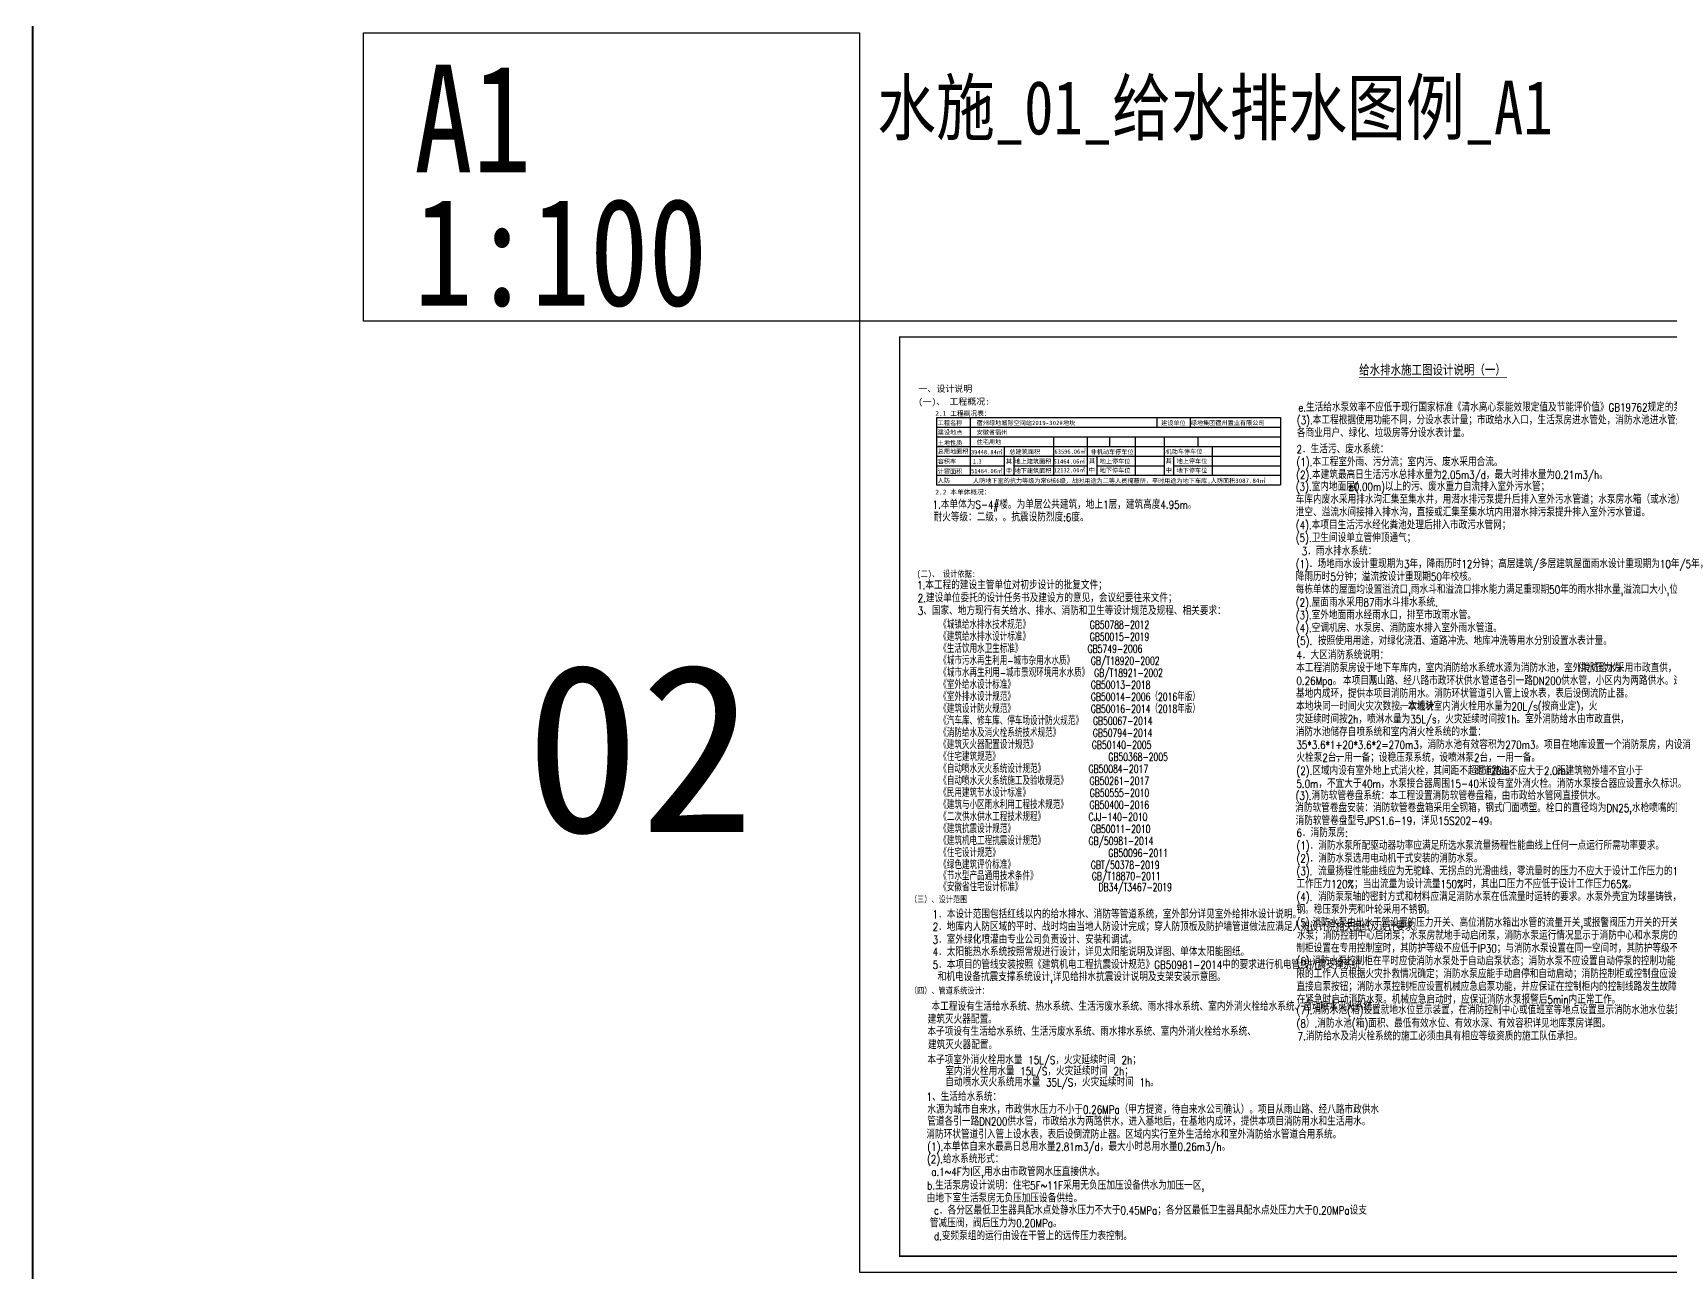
# Model space of a CAD drawing. Extents: x 1725261 to 1937680, y 860327 to 1571294.
# Drawn here: x 1739683 to 1841979, y 1357317 to 1434717 of the extents above; entities that cross this region are included whole.
import ezdxf

# ---------------------------------------------------------------- set-up
doc = ezdxf.new("R2010")
doc.units = 0
doc.header["$LTSCALE"] = 1000
doc.header["$MEASUREMENT"] = 0
for name, color, linetype in [('0s_水标注', 7, 'Continuous'), ('7', 7, 'Continuous'), ('DIM_SYMB', 3, 'Continuous'), ('PUB_TEXT', 4, 'Continuous'), ('图框', 140, 'Continuous'), ('导图字', 7, 'Continuous')]:
    doc.layers.add(name, color=color, linetype=linetype)
doc.layers.add('ZC', color=6, linetype='Continuous', lineweight=40)
doc.styles.add('-黑体', font='simhei.ttf', dxfattribs={"width": 0.8})
doc.styles.add('C', font='simhei.ttf')
doc.styles.add('CC', font='', dxfattribs={"height": 400})
doc.styles.add('HZ', font='TXT', dxfattribs={"bigfont": 'HZTXT'})
doc.styles.add('黑体', font='simhei.ttf')
doc.styles.get('CC').set_extended_font_data('SimSun')

# ---------------------------------------------------------------- blocks, each defined once
blk = doc.blocks.new('GDGDGRDGDRGDR')
at = {"layer": '图框'}
blk.add_lwpolyline([(148133, -148204), (190183, -148204), (190183, -118504), (148133, -118504)], close=True, dxfattribs=at)
at = {"layer": '图框', "const_width": 50}
blk.add_lwpolyline([(149383, -147704), (189683, -147704), (189683, -119004), (149383, -119004)], close=True, dxfattribs=at)

msp = doc.modelspace()

# ---------------------------------------------------------------- linework, layer by layer
at = {"layer": '0s_水标注', "const_width": 50}
msp.add_lwpolyline([(1822528.8, 1413179.1), (1831785, 1413179.1)], dxfattribs=at)
at = {"layer": '7'}
for p, q in [((1796149, 1410683.6), (1817633, 1410683.6)), ((1796149, 1410683.6), (1796149, 1406483.6)), ((1798249, 1410683.6), (1798249, 1407083.6)), ((1809906.5, 1410683.6), (1809906.5, 1410083.6)), ((1811987.6, 1410683.6), (1811987.6, 1410083.6)), ((1817633, 1410683.6), (1817633, 1406483.6)), ((1796149, 1410083.6), (1817633, 1410083.6)), ((1796149, 1409483.6), (1817633, 1409483.6)), ((1796149, 1408883.6), (1817633, 1408883.6)), ((1800376.8, 1408883.6), (1800376.8, 1407083.6)), ((1803457, 1409483.6), (1803457, 1407083.6)), ((1805556.7, 1409483.6), (1805556.7, 1407083.6)), ((1806956.7, 1409483.6), (1806956.7, 1408883.6)), ((1808556.7, 1409483.6), (1808556.7, 1407083.6)), ((1810356.7, 1409483.6), (1810356.7, 1407083.6)), ((1812459.5, 1409483.6), (1812459.5, 1408883.6)), ((1813356.7, 1408883.6), (1813356.7, 1407083.6)), ((1796149, 1408283.6), (1817633, 1408283.6)), ((1796149, 1407683.6), (1800376.8, 1407683.6)), ((1800976.8, 1408283.6), (1800976.8, 1407083.6)), ((1800976.8, 1407683.6), (1805556.7, 1407683.6)), ((1806156.7, 1408283.6), (1806156.7, 1407083.6)), ((1806156.7, 1407683.6), (1810356.7, 1407683.6)), ((1810956.7, 1408283.6), (1810956.7, 1407083.6)), ((1810956.7, 1407683.6), (1817633, 1407683.6)), ((1796149, 1407083.6), (1817633, 1407083.6)), ((1796149, 1406483.6), (1817633, 1406483.6))]:
    msp.add_line(p, q, dxfattribs=at)
at = {"layer": 'ZC', "color": 8}
msp.add_lwpolyline([(1739683.5, 1571293.5), (1937680, 1571293.5), (1937680, 938724.9), (1739683.5, 938724.9)], close=True, dxfattribs=at)
at = {"layer": '图框', "color": 2}
msp.add_lwpolyline([(1791341.1, 1416717.1), (1760341.1, 1416717.1), (1760341.1, 1434717.1), (1791341.1, 1434717.1)], close=True, dxfattribs=at)

# ---------------------------------------------------------------- block references
at = {"xscale": 2, "yscale": 2, "zscale": 2}
msp.add_blockref('GDGDGRDGDRGDR', (1495075.4, 1653725.5), dxfattribs=at)

# ---------------------------------------------------------------- texts
at = {"style": 'HZ', "width": 0.8}
for s, p in [('(7).消防水池(箱)设置就地水位显示装置，在消防控制中心或值班室等地点设置显示消防水池水位装置，设有最高最低报警水位.', (1818634.5, 1373434)), ('(8）.消防水池(箱)面积、最低有效水位、有效水深、有效容积详见地库泵房详图。', (1818634.5, 1372600.6))]:
    msp.add_text(s, height=500, dxfattribs=at).set_placement(p)
at = {"color": 6, "style": 'HZ', "width": 0.8}
msp.add_text('7.消防给水及消火栓系统的施工必须由具有相应等级资质的施工队伍承担。', height=500, dxfattribs=at).set_placement((1818701.7, 1371797.7))
at = {"layer": '0s_水标注', "width": 0.8}
for s, height, style, p in [('给水排水施工图设计说明（一）', 600, '-黑体', (1822542.4, 1413379.4)), ('(3).本工程根据使用功能不同，分设水表计量；市政给水入口，生活泵房进水管处，消防水池进水管处设水表计量。', 500, 'HZ', (1818651.6, 1410271.4)), ('  e.生活给水泵效率不应低于现行国家标准《清水离心泵能效限定值及节能评价值》GB19762规定的泵节能评价值', 500, 'HZ', (1818029.9, 1411071.4)), ('各商业用户、绿化、垃圾房等分设水表计量。', 500, 'HZ', (1818654, 1409471.4)), ('2．生活污、废水系统：', 500, 'HZ', (1818633.6, 1408457.4)), ('(1).本工程室外雨、污分流；室内污、废水采用合流。', 500, 'HZ', (1818630.6, 1407657.4)), ('(3).室内地面层(', 500, 'HZ', (1818584.8, 1406118.2)), ('0.00m)以上的污、废水重力自流排入室外污水管；', 500, 'HZ', (1822207.1, 1406118.2)), ('车库内废水采用排水沟汇集至集水井，用潜水排污泵提升后排入室外污水管道；水泵房水箱（或水池）', 500, 'HZ', (1818581.9, 1405318.2)), ('±', 500, 'HZ', (1821835.7, 1406118.2)), ('泄空、溢流水间接排入排水沟，直接或汇集至集水坑内用潜水排污泵提升排入室外污水管道。', 500, 'HZ', (1818581.9, 1404518.2)), ('(4).本项目生活污水经化粪池处理后排入市政污水管网；', 500, 'HZ', (1818584.8, 1403718.2)), ('(5).卫生间设单立管伸顶通气；  ', 500, 'HZ', (1818584.8, 1402918.2)), ('3．雨水排水系统：', 500, 'HZ', (1818957.9, 1402091.9)), ('(1)．场地雨水设计重现期为3年，降雨历时12分钟；高层建筑/多层建筑屋面雨水设计重现期为10年/5年，', 500, 'HZ', (1818584.8, 1401291.9)), ('(二)、 设计依据:', 400, '-黑体', (1794903.9, 1400733.3)), ('1.本工程的建设主管单位对初步设计的批复文件；', 500, 'HZ', (1794924.9, 1399963.8)), ('降雨历时5分钟；溢流按设计重现期50年校核。', 500, 'HZ', (1818584.8, 1400491.9)), ('2.建设单位委托的设计任务书及建设方的意见，会议纪要往来文件；', 500, 'HZ', (1794967.7, 1399163.8)), ('每栋单体的屋面均设置溢流口,雨水斗和溢流口排水能力满足重现期50年的雨水排水量,溢流口大小,位置详见建筑专业屋面平面图.', 500, 'HZ', (1818584.8, 1399691.9)), ('(2).屋面雨水采用87雨水斗排水系统.', 500, 'HZ', (1818584.8, 1398891.9)), ('3、国家、地方现行有关给水、排水、消防和卫生等设计规范及规程、相关要求：', 500, 'HZ', (1794967.7, 1398363.8)), ('(3).室外地面雨水经雨水口，排至市政雨水管。', 500, 'HZ', (1818584.8, 1398091.9)), ('(4).空调机房、水泵房、消防废水排入室外雨水管道。', 500, 'HZ', (1818584.8, 1397291.9)), (' (5). 按照使用用途，对绿化浇洒、道路冲洗、地库冲洗等用水分别设置水表计量。', 500, 'HZ', (1818262.9, 1396489.5)), ('（三）、设计范围', 400, '-黑体', (1794480.6, 1380410)), ('    1．本设计范围包括红线以内的给水排水、消防等管道系统，室外部分详见室外给排水设计说明。', 500, 'HZ', (1794349.4, 1379415.4)), ('    2．地库内人防区域的平时、战时均由当地人防设计完成；穿人防顶板及防护墙管道做法应满足人防设计院相关图纸及设计要求。 ', 500, 'HZ', (1794349.4, 1378633.8)), ('    3．室外绿化喷灌由专业公司负责设计、安装和调试。', 500, 'HZ', (1794349.4, 1377833.8)), ('    4．太阳能热水系统按照常规进行设计，详见太阳能说明及详图、单体太阳能图纸。', 500, 'HZ', (1794349.4, 1377065.4)), ('    5．本项目的管线安装按照《建筑机电工程抗震设计规范》GB50981-2014中的要求进行机电管线抗震支撑系统', 500, 'HZ', (1794349.4, 1376265.4)), ('和机电设备抗震支撑系统设计,详见给排水抗震设计说明及支架安装示意图。', 500, 'HZ', (1796217.1, 1375504.5)), ('（四）、管道系统设计： ', 400, '-黑体', (1794480.6, 1374709.6)), ('水源为城市自来水，市政供水压力不小于0.26MPa（甲方提资，待自来水公司确认）。项目从雨山路、经八路市政供水', 499.995, 'HZ', (1795570.8, 1367219.1)), ('管道各引一路DN200供水管，市政给水为两路供水，进入基地后，在基地内成环，提供本项目消防用水和生活用水。', 499.995, 'HZ', (1795564.6, 1366477.9)), ('消防环状管道引入管上设水表，表后设倒流防止器。区域内实行室外生活给水和室外消防给水管道合用系统。', 499.995, 'HZ', (1795511.3, 1365665.8)), ('(2).给水系统形式：', 500, 'HZ', (1795547.5, 1364134.6)), ('管减压阀，阀后压力为0.20MPa。', 500, 'HZ', (1795724.3, 1360127.1)), ('   c．各分区最低卫生器具配水点处静水压力不大于0.45MPa；各分区最低卫生器具配水点处压力大于0.20MPa设支', 500, 'HZ', (1794825, 1360927.1)), ('   d.变频泵组的运行由设在干管上的远传压力表控制。', 500, 'HZ', (1794816.5, 1359327.1))]:
    msp.add_text(s, height=height, dxfattribs=dict(at, style=style)).set_placement(p)
at = {"layer": '0s_水标注', "color": 1, "style": 'HZ', "width": 0.8}
for s, height, p in [('(2).本建筑最高日生活污水总排水量为2.05m3/d，最大时排水量为0.21m3/h。', 500, (1818608, 1406857.4)), ('1.本单体为S-4#楼。为单层公共建筑，地上1层，建筑高度4.95m。', 500, (1795899.7, 1404997.2)), ('耐火等级：二级，。抗震设防烈度:6度。', 500, (1795953.7, 1404207.2)), ('供水压力为', 499.99, (1836208.8, 1394796.5)), ('0.26Mpa。', 499.99, (1818624.8, 1393996.5)), ('本项目从', 499.99, (1821539, 1393996.5)), ('雨山路、经八路市政环状供水管道各引一路DN200供水管，小区内为两路供水。进入基地后在', 499.995, (1823139, 1393996.5)), ('基地内成环，提供本项目消防用水。消防环状管道引入管上设水表，表后设倒流防止器。', 499.995, (1818599.6, 1393196.5)), ('本地块同一时间火灾次数按一次设计', 499.995, (1818609, 1392396.6)), ('。本地块室内消火栓用水量为20L/s(按商业定)，火', 499.995, (1825041.8, 1392396.6)), ('消防水池储存自喷系统和室内消火栓系统的水量：', 499.995, (1818587, 1390796.6)), ('灾延续时间按2h，喷淋水量为35L/s，火灾延续时间按1h。室外消防给水由市政直供，', 499.995, (1818590.1, 1391596.6)), ('35*3.6*1+20*3.6*2=270m3，消防水池有效容积为270m3。项目在地库设置一个消防泵房，内设消', 499.995, (1818624.8, 1389996.6)), ('火栓泵2台，', 499.99, (1818624.8, 1389196.6)), ('一用一备；设稳压泵系统，设喷淋泵2台，一用一备。', 499.995, (1821078.7, 1389196.6)), ('(3).消防软管卷盘系统：本工程设置消防软管卷盘箱，由市政给水管网直接供水。', 499.995, (1818575.4, 1386818.4)), ('消防软管卷盘安装：消防软管卷盘箱采用全钢箱，钢式门面喷塑。栓口的直径均为DN25,水枪喷嘴的直径为φ6，', 499.995, (1818550.6, 1386054.9)), ('消防软管卷盘型号JPS1.6-19，详见15S202-49。', 499.995, (1818574.2, 1385254.9)), ('本子项设有生活给水系统、生活污废水系统、雨水排水系统、室内外消火栓给水系统、', 499.995, (1795572.4, 1372089.2)), ('本子项室外消火栓用水量 15L/S，火灾延续时间 2h；', 499.995, (1795572.4, 1370319.3)), ('室内消火栓用水量 15L/S，火灾延续时间 2h；', 499.995, (1796692.7, 1369615.8)), ('自动喷水灭火系统用水量 35L/S，火灾延续时间 1h。', 499.995, (1796692.7, 1368925.4)), ('(1).本单体自来水最高日总用水量2.81m3/d，最大小时总用水量0.26m3/h。', 499.995, (1795566.2, 1364904.2)), ('   a.1~4F为I区,用水由市政管网水压直接供水。', 499.995, (1794650.1, 1363334.6)), ('b.生活泵房设计说明：住宅5F~11F采用无负压加压设备供水为加压一区,', 499.995, (1795555.6, 1362482.4)), ('由地下室生活泵房无负压加压设备供给。', 499.995, (1795528, 1361682.4))]:
    msp.add_text(s, height=height, dxfattribs=at).set_placement(p)
at = {"layer": '0s_水标注', "color": 0, "style": 'HZ', "width": 0.8}
for s, height, p in [('本工程消防泵房设于地下车库内，室内消防给水系统水源为消防水池，室外消防给水采用市政直供，', 499.995, (1818609, 1394796.5)), ('4．大区消防系统说明：', 499.995, (1818624.8, 1395596.5)), ('(2).区域内设有室外地上式消火栓，其间距不超过120m，', 499.995, (1818624.8, 1388371.9)), ('距道路边不应大于2.0m，', 499.995, (1829767.5, 1388371.9)), ('距建筑物外墙不宜小于', 499.99, (1834891.3, 1388371.9)), ('5.0m，不宜大于40m，水泵接合器周围15-40米设有室外消火栓。消防水泵接合器应设置永久标识。', 499.995, (1818624.8, 1387571.9))]:
    msp.add_text(s, height=height, dxfattribs=at).set_placement(p)
at = {"layer": '0s_水标注', "color": 7, "style": 'HZ', "width": 0.8}
for s, height, p in [('6．消防泵房:', 500, (1818626.7, 1384506.3)), ('(1)．消防水泵所配驱动器功率应满足所选水泵流量扬程性能曲线上任何一点运行所需功率要求。', 500, (1818629.5, 1383706.3)), ('(2)．消防水泵选用电动机干式安装的消防水泵。', 500, (1818629.5, 1382906.3)), ('(3). 流量扬程性能曲线应为无驼峰、无拐点的光滑曲线，零流量时的压力不应大于设计工作压力的140%%%，且宜大于设计', 500, (1818629.5, 1382106.3)), ('工作压力120%%%；当出流量为设计流量150%%%时，其出口压力不应低于设计工作压力65%%%。', 500, (1818628.6, 1381306.3)), ('(4). 消防泵泵轴的密封方式和材料应满足消防水泵在低流量时运转的要求。水泵外壳宜为球墨铸铁，叶轮宜为青铜或不锈', 500, (1818629.5, 1380506.3)), ('钢。稳压泵外壳和叶轮采用不锈钢。', 500, (1818631.7, 1379706.3)), ('(5).消防水泵由出水干管设置的压力开关、高位消防水箱出水管的流量开关,或报警阀压力开关的开关信号直接自动启动消防', 500, (1818631.2, 1378890.7)), ('水泵；消防控制中心启闭泵；水泵房就地手动启闭泵，消防水泵运行情况显示于消防中心和水泵房的控制盘上。消防水泵控', 500, (1818661.8, 1378090.7)), ('制柜设置在专用控制室时，其防护等级不应低于IP30；与消防水泵设置在同一空间时，其防护等级不应低于IP55.', 500, (1818620.9, 1377290.7)), ('(6).消防水泵控制柜在平时应使消防水泵处于自动启泵状态；消防水泵不应设置自动停泵的控制功能，停泵应有具有管理权', 500, (1818631.2, 1376490.7)), ('限的工作人员根据火灾扑救情况确定；消防水泵应能手动启停和自动启动；消防控制柜或控制盘应设置专用线路连接的手动', 500, (1818620.9, 1375690.7)), ('直接启泵按钮；消防水泵控制柜应设置机械应急启泵功能，并应保证在控制柜内的控制线路发生故障时由有管理权限的人员', 500, (1818630.3, 1374890.7)), ('   本工程设有生活给水系统、热水系统、生活污废水系统、雨水排水系统、室内外消火栓给水系统、自动喷水灭火系统、', 499.995, (1794669.3, 1373651.8)), ('在紧急时启动消防水泵。机械应急启动时，应保证消防水泵报警后5min内正常工作。', 500, (1818646, 1374090.7)), ('建筑灭火器配置。', 499.99, (1795590.4, 1372851.8)), ('建筑灭火器配置。', 499.99, (1795608, 1371254.8)), ('1、生活给水系统：', 499.99, (1795520.5, 1368019))]:
    msp.add_text(s, height=height, dxfattribs=at).set_placement(p)
at = {"layer": '0s_水标注', "insert": (1795010.6, 1412690.3), "char_height": 399.913, "width": 21570.464, "attachment_point": 1, "line_spacing_factor": 1.200263, "style": 'HZ'}
msp.add_mtext('{\\fSimHei|b0|i0|c134|p2;一、设计说明\\P(一)、 工程概况:}', dxfattribs=at)
at = {"layer": '7', "style": 'CC'}
for s, height, p in [('2.1 工程概况表：', 300, (1796062.8, 1410796.2)), ('建设地点', 274.29, (1796217.1, 1409634.9)), ('工程名称', 274.29, (1796217.1, 1410220.1)), ('宿州绿地城际空间站2019-302#地块', 274.286, (1798648.7, 1410220.1)), ('安徽省宿州', 274.29, (1798648.7, 1409634.9)), ('建设单位', 274.29, (1810171.7, 1410220.1)), ('总用地面积', 274.29, (1796217.1, 1408440)), ('土地性质', 274.29, (1796217.1, 1408970.1)), ('住宅用地', 274.29, (1798648.7, 1409034.9)), ('总建筑面积', 274.29, (1800688.9, 1408416.8)), ('非机动车停车位', 274.29, (1805766.8, 1408408.6)), ('机动车停车位', 274.29, (1810448.1, 1408424.8)), ('容积率', 274.29, (1796217.1, 1407815.9)), ('其', 274.3, (1800477.9, 1407826.1)), ('地上建筑面积', 274.29, (1801015, 1407815.9)), ('其', 274.3, (1805657.8, 1407846.5)), ('中', 274.3, (1805657.8, 1407275.5)), ('地上停车位', 274.29, (1806338.9, 1407826.2)), ('其', 274.3, (1810457.8, 1407850.5)), ('地上停车位', 274.29, (1811138.9, 1407836.5)), ('人防', 274.29, (1796217.1, 1406621.5)), ('计容面积', 274.29, (1796217.1, 1407203.9)), ('中', 274.3, (1800477.9, 1407234.6)), ('地下建筑面积', 274.29, (1801018.9, 1407234.6)), ('地下停车位', 274.29, (1806338.9, 1407255)), ('中', 274.3, (1810457.8, 1407265.2)), ('地下停车位', 274.29, (1811138.9, 1407244.8)), ('2.2 本单体概况：', 300, (1796062.8, 1405886.4))]:
    msp.add_text(s, height=height, dxfattribs=at).set_placement(p)
at = {"layer": '7', "color": 0, "style": 'CC'}
msp.add_text('绿地集团宿州置业有限公司 ', height=274.286, dxfattribs=at).set_placement((1812022.8, 1410220.1))
at = {"layer": '7', "color": 1, "style": 'CC'}
for s, width, p in [('39448.84㎡', 0.9, (1798295.4, 1408393.6)), ('63596.06㎡', 0.9, (1803511.4, 1408424.8)), ('1.3', 0.8, (1798416.9, 1407815.9)), ('51464.06㎡', 0.9, (1803457, 1407807.3)), ('12132.00㎡', 0.9, (1803465.3, 1407265.2)), ('51464.06㎡', 0.9, (1798303.3, 1407214.1))]:
    msp.add_text(s, height=274.29, dxfattribs=dict(at, width=width)).set_placement(p)
msp.add_text('人防地下室的抗力等级为常6核6级，战时用途为二等人员掩蔽所，平时用途为地下车库,人防面积3087.84㎡', height=274.286, dxfattribs=at).set_placement((1798416.9, 1406607.4))
at = {"layer": 'DIM_SYMB', "color": 6, "style": 'C'}
msp.add_text('02', height=10514.77, dxfattribs=at).set_placement((1770458, 1384801))
at = {"layer": 'PUB_TEXT', "style": 'HZ', "width": 0.7}
for s, p in [('   《城镇给水排水技术规范》           GB50788-2012', (1795296.3, 1397498)), ('   《建筑给水排水设计标准》           GB50015-2019', (1795296.3, 1396748)), ('   《生活饮用水卫生标准》            GB5749-2006', (1795296.3, 1395998)), ('   《城市污水再生利用-城市杂用水水质》   GB/T18920-2002', (1795296.3, 1395248)), ('   《城市水再生利用-城市景观环境用水水质》 GB/T18921-2002', (1795296.3, 1394498)), ('   《室外给水设计标准》              GB50013-2018', (1795296.3, 1393748)), ('   《室外排水设计规范》              GB50014-2006（2016年版）', (1795296.3, 1392998)), ('   《建筑设计防火规范》              GB50016-2014（2018年版）', (1795296.3, 1392248)), ('   《汽车库、修车库、停车场设计防火规范》  GB50067-2014', (1795296.3, 1391498)), ('   《消防给水及消火栓系统技术规范》      GB50794-2014', (1795296.3, 1390748)), ('   《建筑灭火器配置设计规范》          GB50140-2005', (1795296.3, 1389998)), ('   《住宅建筑规范》                    GB50368-2005', (1795296.3, 1389248)), ('   《自动喷水灭火系统设计规范》        GB50084-2017', (1795296.3, 1388498)), ('   《自动喷水灭火系统施工及验收规范》    GB50261-2017', (1795296.3, 1387748)), ('   《民用建筑节水设计标准》           GB50555-2010', (1795296.3, 1386998)), ('   《建筑与小区雨水利用工程技术规范》    GB50400-2016', (1795296.3, 1386248)), ('   《二次供水供水工程技术规程》        CJJ-140-2010', (1795296.3, 1385498)), ('   《建筑抗震设计规范》              GB50011-2010', (1795296.3, 1384748)), ('   《建筑机电工程抗震设计规范》        GB/50981-2014', (1795296.3, 1383998)), ('   《住宅设计规范》                    GB50096-2011', (1795296.3, 1383248)), ('   《节水型产品通用技术条件》          GB/T18870-2011', (1795296.3, 1381803.7)), ('   《安徽省住宅设计标准》              DB34/T3467-2019', (1795296.3, 1381113.7))]:
    msp.add_text(s, height=500, dxfattribs=at).set_placement(p)
at = {"layer": 'PUB_TEXT', "color": 1, "style": 'HZ', "width": 0.7}
msp.add_text('   《绿色建筑评价标准》              GBT/50378-2019', height=500, dxfattribs=at).set_placement((1795296.3, 1382498))
at = {"layer": '图框', "color": 2, "style": '黑体', "width": 0.8}
for s, p in [('A1', (1763504.2, 1425999.9)), ('1:100', (1763504.2, 1417673.8))]:
    msp.add_text(s, height=6729.45, dxfattribs=at).set_placement(p)
at = {"layer": '导图字', "color": 1, "style": '黑体', "width": 0.8}
msp.add_text('水施_01_给水排水图例_A1', height=3364.726, dxfattribs=at).set_placement((1792442.1, 1428368.7))

doc.saveas('drawing.dxf')
